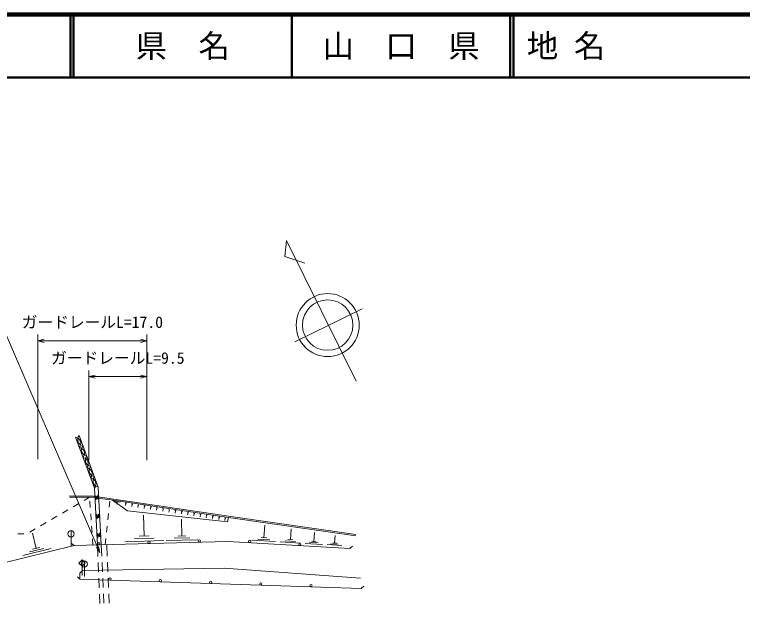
# Model space of a CAD drawing. Units: millimetres, scale not verified. Extents: x 40000 to 680000, y 20000 to 380000.
# Drawn here: x 288859 to 404693, y 286298 to 380000 of the extents above; entities that cross this region are included whole.
import ezdxf
from ezdxf.enums import TextEntityAlignment as Align

# ---------------------------------------------------------------- set-up
doc = ezdxf.new("R2010")
doc.units = ezdxf.units.MM
doc.header["$LTSCALE"] = 1000
for name, color, linetype, lineweight in [('M-BGD', 7, 'Continuous', 13), ('M-BMK-SRVR', 3, 'Continuous', 13), ('M-STR-HTXT', 7, 'Continuous', 13), ('M-STR-STR1', 1, 'Continuous', 13), ('M-STR-STRC', 7, 'Continuous', 13), ('M-TTL', 2, 'Continuous', 140), ('M-TTL-LINE', 7, 'Continuous', 50)]:
    doc.layers.add(name, color=color, linetype=linetype, lineweight=lineweight)
doc.layers.add('M-TTL-TXT', color=7, linetype='Continuous')
doc.styles.add('ＭＳ ゴシック', font='')
doc.styles.get('ＭＳ ゴシック').set_extended_font_data('MS Gothic')

# ---------------------------------------------------------------- blocks, each defined once
blk = doc.blocks.new('open_arrow')
at = {"color": 0, "linetype": 'Continuous', "lineweight": -2}
blk.add_lwpolyline([(7.5, 1.25), (0, 0), (7.5, -1.25)], dxfattribs=at)

msp = doc.modelspace()

# ---------------------------------------------------------------- linework, layer by layer
at = {"layer": 'M-BGD'}
for p, q in [((299145, 313025), (302183, 304806)), ((301575, 304659), (298558, 312731)), ((302037, 295597), (301575, 304659)), ((302183, 304806), (302665, 295615)), ((300793, 303190), (299929, 302688)), ((300910, 301563), (300838, 302560)), ((303934, 301599), (304039, 302594)), ((304695, 302551), (305684, 302402)), ((305189, 302476), (305130, 302081)), ((297335, 301180), (296471, 300677)), ((299064, 302185), (298200, 301682)), ((306475, 302283), (306672, 302253)), ((306574, 302268), (306514, 301872)), ((307464, 302134), (307661, 302104)), ((307562, 302119), (307503, 301724)), ((308452, 301985), (308650, 301955)), ((308551, 301970), (308492, 301575)), ((309441, 301836), (309639, 301807)), ((309540, 301822), (309481, 301426)), ((310430, 301688), (310628, 301658)), ((310529, 301673), (310470, 301277)), ((311419, 301539), (311617, 301509)), ((311518, 301524), (311458, 301128)), ((312408, 301390), (312606, 301360)), ((312507, 301375), (312447, 300980)), ((313397, 301241), (313595, 301211)), ((313496, 301226), (313436, 300831)), ((295606, 300174), (294742, 299671)), ((301053, 299568), (300981, 300565)), ((303723, 299610), (303829, 300605)), ((309486, 297038), (309394, 300370)), ((314386, 301092), (314583, 301063)), ((314484, 301078), (314425, 300682)), ((315374, 300944), (315572, 300914)), ((315473, 300929), (315414, 300533)), ((316363, 300795), (316561, 300765)), ((316462, 300780), (316403, 300384)), ((317352, 300646), (317550, 300616)), ((317451, 300631), (317392, 300236)), ((318341, 300497), (318539, 300468)), ((318440, 300482), (318380, 300087)), ((319330, 300349), (319528, 300319)), ((319429, 300334), (319369, 299938)), ((320319, 300200), (320517, 300170)), ((320418, 300185), (320358, 299789)), ((321308, 300051), (321505, 300021)), ((321407, 300036), (321347, 299641)), ((293878, 299169), (293013, 298666)), ((315495, 297039), (315421, 299708)), ((322297, 299902), (322494, 299872)), ((322395, 299887), (322336, 299492)), ((292149, 298163), (291284, 297660)), ((301195, 297573), (301124, 298570)), ((303513, 297621), (303618, 298616)), ((328548, 296744), (328664, 298748)), ((332758, 296428), (332858, 298143)), ((290359, 297385), (289359, 297391)), ((292295, 295064), (291707, 297462)), ((301338, 295578), (301267, 296576)), ((303302, 295633), (303407, 296627)), ((311060, 296665), (307936, 296578)), ((310267, 297060), (308705, 297016)), ((316755, 296740), (314253, 296670)), ((316121, 297056), (314869, 297021)), ((329472, 296439), (327594, 296548)), ((329017, 296717), (328078, 296771)), ((336491, 296147), (336575, 297607)), ((339799, 295899), (339870, 297132)), ((298324, 295494), (297938, 295859)), ((302665, 295624), (302741, 293818)), ((312634, 296292), (306385, 296118)), ((318016, 296441), (313011, 296302)), ((330397, 296134), (326640, 296352)), ((334342, 295905), (331125, 296092)), ((333550, 296167), (331942, 296260)), ((333161, 296404), (332356, 296451)), ((337839, 295703), (335101, 295862)), ((337165, 295925), (335796, 296004)), ((336833, 296127), (336149, 296167)), ((340938, 295523), (338625, 295657)), ((340368, 295711), (339212, 295778)), ((340088, 295882), (339510, 295916)), ((342628, 295400), (342232, 295048)), ((294691, 295015), (290193, 293913)), ((293493, 295040), (291244, 294488)), ((292857, 295202), (291733, 294926)), ((302783, 292819), (302845, 291320)), ((299236, 290138), (298874, 290525)), ((344034, 288687), (299236, 290138)), ((302887, 290321), (302950, 288822)), ((344420, 289050), (344034, 288687)), ((302992, 287823), (303055, 286325))]:
    msp.add_line(p, q, dxfattribs=at)
for points in [[(343148, 297063), (322885, 299983), (304608, 302710), (302076, 303046), (301419, 303186), (297601, 303214)], [(343177, 297261), (322914, 300181), (304635, 302908), (302110, 303243), (301441, 303386), (297603, 303414)], [(322885, 299983), (322729, 299303), (306828, 301051), (304435, 302733)], [(298324, 295494), (286751, 292657), (267274, 293262), (260561, 293220), (253113, 292866)], [(342232, 295048), (322800, 296173), (298324, 295494)], [(299236, 290138), (299249, 291135), (299668, 291527), (322241, 291894), (343921, 290321)]]:
    msp.add_lwpolyline(points, dxfattribs=at)
for centre in [(302267, 295804), (310264, 296026), (318261, 296248), (326271, 296173), (334257, 295710), (304061, 290182), (312057, 289923), (320053, 289664), (328048, 289405), (336044, 289146)]:
    msp.add_circle(centre, 175, dxfattribs=at)
for centre, radius, start, end in [((299934, 312383), 1018, 140.8643, 259.70786), ((298398, 311752), 992, 320.24565, 80.74189), ((299001, 310137), 992, 320.24565, 80.74189), ((300542, 310739), 1018, 140.8643, 259.70786), ((299605, 308523), 992, 320.24565, 80.74189), ((301150, 309095), 1018, 140.8643, 259.70786), ((300208, 306909), 992, 320.24565, 80.74189), ((301757, 307451), 1018, 140.8643, 259.70786), ((300812, 305294), 992, 320.24565, 80.74189), ((302365, 305808), 1018, 140.8643, 259.70786), ((302321, 303209), 354, 101.80256, 264.20774), ((301599, 303122), 354, 281.71799, 84.12317), ((301599, 303122), 283, 283.94203, 81.89913), ((301599, 303122), 212, 287.68835, 78.1528), ((301599, 303122), 142, 295.40008, 70.44107), ((301599, 303122), 100, 305.71775, 60.12341), ((302321, 303209), 283, 104.0266, 261.9837), ((302321, 303209), 212, 107.77293, 258.23738), ((302321, 303209), 142, 115.48466, 250.52565), ((302321, 303209), 100, 125.80232, 240.20798), ((301752, 300126), 354, 281.71799, 84.12317), ((301752, 300126), 283, 283.94203, 81.89913), ((301752, 300126), 212, 287.68835, 78.1528), ((301752, 300126), 142, 295.40008, 70.44107), ((301752, 300126), 100, 305.71775, 60.12341), ((302478, 300213), 354, 101.80256, 264.20774), ((302478, 300213), 283, 104.0266, 261.9837), ((302478, 300213), 212, 107.77293, 258.23738), ((302478, 300213), 142, 115.48466, 250.52565), ((302478, 300213), 100, 125.80232, 240.20798), ((301904, 297130), 354, 281.71799, 84.12317), ((301904, 297130), 283, 283.94203, 81.89913), ((301904, 297130), 212, 287.68835, 78.1528), ((301904, 297130), 142, 295.40008, 70.44107), ((301904, 297130), 100, 305.71775, 60.12341), ((302636, 297218), 354, 101.80256, 264.20774), ((302636, 297218), 283, 104.0266, 261.9837), ((302636, 297218), 212, 107.77293, 258.23738), ((302636, 297218), 142, 115.48466, 250.52565), ((302636, 297218), 100, 125.80232, 240.20798)]:
    msp.add_arc(centre, radius, start, end, dxfattribs=at)
at = {"layer": 'M-BMK-SRVR'}
for p, q in [((332156, 344061), (331860, 341479)), ((343227, 321646), (332156, 344061)), ((331860, 341479), (335048, 340435)), ((333460, 327917), (344190, 333175))]:
    msp.add_line(p, q, dxfattribs=at)
for radius in [5016, 4013]:
    msp.add_circle((338691, 330587), radius, dxfattribs=at)
at = {"layer": 'M-STR-HTXT'}
for p, q in [((292576, 309279), (292576, 329086)), ((309912, 309279), (309912, 329086)), ((292576, 328086), (293576, 328336)), ((309912, 328086), (292576, 328086)), ((292576, 328086), (293576, 327836)), ((309912, 328086), (308912, 328336)), ((309912, 328086), (308912, 327836)), ((300678, 309079), (300678, 323387)), ((309912, 309079), (309912, 323387)), ((300678, 322387), (301678, 322637)), ((300678, 322387), (309912, 322387)), ((300678, 322387), (301678, 322137)), ((309912, 322387), (308912, 322637)), ((309912, 322387), (308912, 322137))]:
    msp.add_line(p, q, dxfattribs=at)
msp.add_lwpolyline([(302437, 294386), (284689, 335449), (258059, 335449)], dxfattribs=at)
at = {"layer": 'M-STR-STR1'}
for p, q in [((302037, 295597), (302113, 293792)), ((303536, 295648), (303612, 293842)), ((302154, 292793), (302217, 291294)), ((303654, 292843), (303716, 291344)), ((302259, 290295), (302322, 288796)), ((303758, 290345), (303821, 288847)), ((302364, 287797), (302427, 286298)), ((303863, 287847), (303926, 286349))]:
    msp.add_line(p, q, dxfattribs=at)
at = {"layer": 'M-STR-STRC'}
for p, q in [((297850, 297878), (297850, 295378)), ((299105, 292726), (299605, 293226)), ((299605, 293226), (299605, 290726)), ((299605, 293226), (300105, 292726)), ((299972, 293062), (299972, 290562)), ((299605, 292226), (299105, 292726)), ((300105, 292726), (299605, 292226))]:
    msp.add_line(p, q, dxfattribs=at)
for centre in [(297850, 297378), (299972, 292562)]:
    msp.add_circle(centre, 500, dxfattribs=at)
at = {"layer": 'M-TTL'}
msp.add_line((680000, 380000), (40000, 380000), dxfattribs=at)
at = {"layer": 'M-TTL-LINE'}
for p, q in [((297750, 380000), (297750, 370000)), ((298250, 380000), (298250, 370000)), ((333000, 380000), (333000, 370000)), ((367750, 380000), (367750, 370000)), ((368250, 380000), (368250, 370000)), ((40000, 370000), (680000, 370000))]:
    msp.add_line(p, q, dxfattribs=at)

# ---------------------------------------------------------------- block references
at = {"layer": 'M-STR-HTXT', "xscale": 133, "yscale": 133, "rotation": 113.4}
msp.add_blockref('open_arrow', (302437, 294386), dxfattribs=at)

# ---------------------------------------------------------------- texts
at = {"layer": 'M-STR-HTXT', "style": 'ＭＳ ゴシック'}
for s, p in [('ガードレールL=17.0', (301244, 329586)), ('ガードレールL=9.5', (305295, 323887))]:
    msp.add_text(s, height=1833, dxfattribs=at).set_placement(p, align=Align.BOTTOM_CENTER)
at = {"layer": 'M-TTL-TXT', "style": 'ＭＳ ゴシック'}
for s, p in [('県\u3000名', (315625, 375000)), ('山\u3000口\u3000県', (350375, 375000))]:
    msp.add_text(s, height=3666, dxfattribs=at).set_placement(p, align=Align.MIDDLE_CENTER)
msp.add_text('地 名', height=3666, dxfattribs=at).set_placement((370380, 375000), align=Align.MIDDLE_LEFT)

doc.saveas('drawing.dxf')
